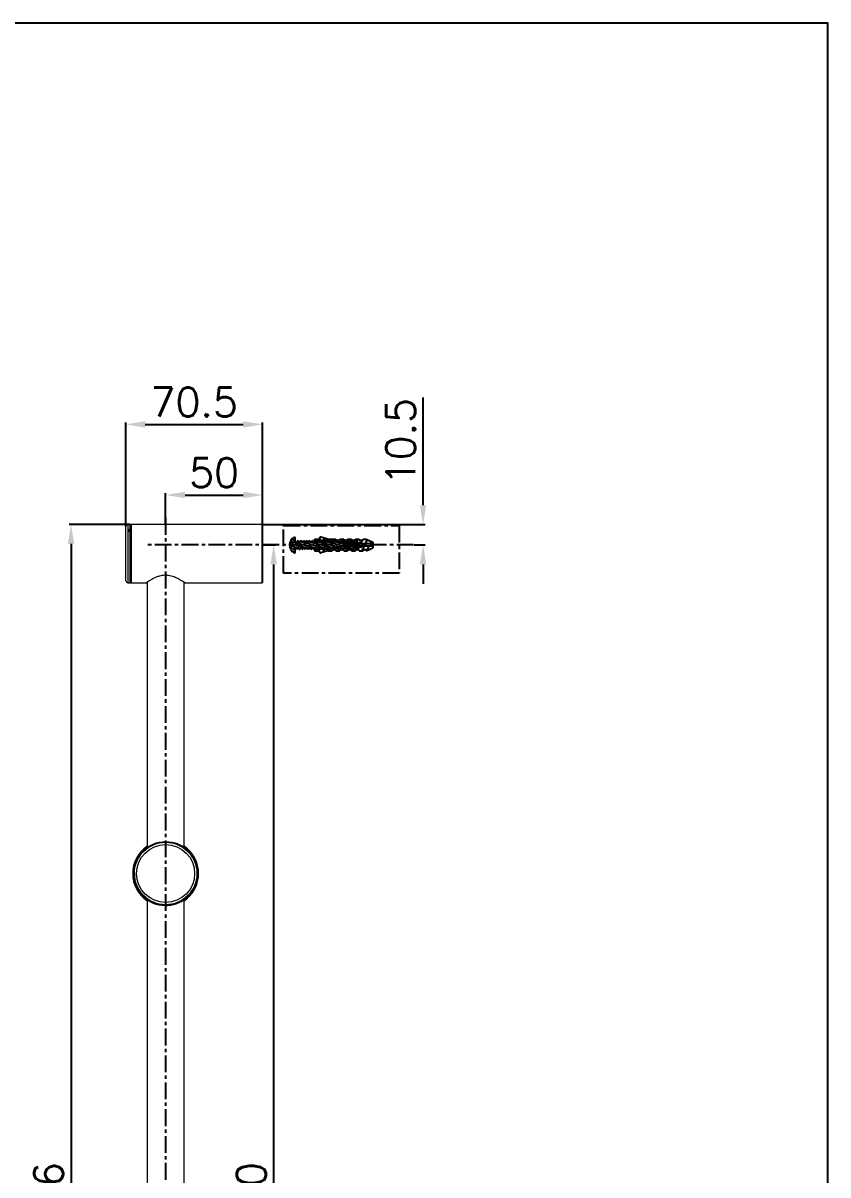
# Model space of a CAD drawing. Extents: x -126 to 714, y -265 to 923.
# Drawn here: x 299 to 714, y 329 to 923 of the extents above; entities that cross this region are included whole.
import ezdxf

# ---------------------------------------------------------------- set-up
doc = ezdxf.new("R2010")
doc.units = 0
doc.header["$LTSCALE"] = 23.1
doc.header["$MEASUREMENT"] = 0
doc.linetypes.add('CENTER', pattern=[0.6, 0.375, -0.075, 0.075, -0.075])
doc.layers.get('0').update_dxf_attribs({"linetype": 'CONTINUOUS'})
doc.layers.get('Defpoints').update_dxf_attribs({"linetype": 'CONTINUOUS'})
doc.styles.get("Standard").update_dxf_attribs({"font": 'txt.shx', "bigfont": 'whgtxt.shx'})
doc.dimstyles.get("Standard").update_dxf_attribs({"dimtxt": 2.5, "dimasz": 0.18, "dimexe": 0.18, "dimexo": 0.0625, "dimgap": 0.09, "dimtad": 0, "dimtih": 1, "dimtoh": 1, "dimdec": 4, "dimzin": 0, "dimdsep": 46, "dimtxsty": 'Standard', "dimcen": 0.09, "dimadec": 0, "dimazin": 0, "dimtp": 0.001, "dimtm": 0.001, "dimtfac": 1, "dimtdec": 4, "dimtofl": 0, "dimtmove": 0, "dimatfit": 0, "dimfxl": 0, "dimtolj": 1, "dimtzin": 0, "dimarcsym": 0})

# ---------------------------------------------------------------- blocks, each defined once
blk = doc.blocks.new('A$C7E6016C0')
at = {"color": 7, "linetype": 'Continuous', "lineweight": 15}
for p, q in [((20.92, 694.71), (20.92, 694.99)), ((23.22, 696), (21.91, 695.99)), ((23.42, 666.2), (23.42, 695.8)), ((91.22, 696), (23.62, 696)), ((91.42, 695.8), (91.42, 681)), ((20.92, 667.01), (20.92, 694.71)), ((23.1, 693.72), (23.22, 693.74)), ((23.22, 692.31), (23.1, 692.33)), ((23.14, 692.38), (23.14, 692.38)), ((23.25, 693.45), (23.15, 693.44)), ((23.25, 692.58), (23.25, 693.45)), ((91.42, 681), (91.42, 666.2)), ((21.91, 666.01), (23.22, 666)), ((23.62, 666), (31.4, 666)), ((31.87, 666.27), (31.87, 529.61)), ((50.97, 529.61), (50.97, 666.3)), ((51.37, 666), (91.22, 666)), ((30.86, 528.28), (30.71, 528.17)), ((31.87, 502.52), (31.87, 115.04)), ((50.97, 115.04), (50.97, 502.51))]:
    blk.add_line(p, q, dxfattribs=at)
at = {"color": 8, "linetype": 'Continuous', "lineweight": 15}
for p, q in [((21.91, 695.99), (21.91, 666.01)), ((23.22, 693.74), (23.22, 696)), ((23.62, 696), (23.62, 666)), ((91.22, 681), (91.22, 696)), ((23.22, 666), (23.22, 692.31)), ((91.22, 666), (91.22, 681)), ((25.12, 516.91), (25.78, 519.89))]:
    blk.add_line(p, q, dxfattribs=at)
at = {"color": 8, "linetype": 'Continuous', "lineweight": 15, "flags": 128}
for points in [[(23.14, 692.38), (23.13, 692.38), (23.12, 692.37), (23.11, 692.35), (23.1, 692.33)], [(23.22, 692.31), (23.22, 692.34), (23.23, 692.35), (23.24, 692.36), (23.24, 692.36)]]:
    blk.add_lwpolyline(points, dxfattribs=at)
at = {"color": 7, "linetype": 'Continuous', "lineweight": 15, "flags": 128}
blk.add_lwpolyline([(23.42, 693.57), (23.42, 693.55), (23.41, 693.53), (23.39, 693.51), (23.37, 693.49), (23.35, 693.48), (23.32, 693.47), (23.29, 693.46), (23.25, 693.45)], dxfattribs=at)
at = {"color": 7, "linetype": 'Continuous', "lineweight": 15}
for radius in [16.5, 16.12, 14.96]:
    blk.add_circle((41.42, 516.07), radius, dxfattribs=at)
for centre, radius, start, end in [((21.92, 694.99), 1, 90.5, 180), ((23.22, 695.8), 0.2, 0, 90.5), ((23.62, 695.8), 0.2, 90, 180), ((91.22, 695.8), 0.2, 0, 90), ((22.44, 693.45), 0.714, 359.16326, 22.55804), ((23.23, 693.55), 0.187, 5.09312, 94.72123), ((22.13, 693.46), 1.13, 359.59658, 14.34653), ((23.24, 692.13), 0.181, 9.17063, 97.25361), ((23.22, 692.16), 0.2, 0, 84.04418), ((21.92, 667.01), 1, 180, 269.5), ((23.22, 666.2), 0.2, 269.5, 0), ((23.62, 666.2), 0.2, 180, 270), ((91.22, 666.2), 0.2, 270, 0), ((41.42, 516.07), 16.99, 124.18957, 235.81043), ((41.42, 516.07), 16.99, 124.18963, 235.81037), ((41.42, 516.07), 16.51, 180, 69.45429), ((41.42, 516.07), 16.51, 123.0487, 180), ((41.42, 516.07), 16.99, 0, 55.81043), ((41.42, 516.07), 16.99, 0, 55.81037), ((41.42, 516.07), 16.33, 177.04711, 238.29667), ((41.42, 516.07), 16.17, 177.04711, 237.89651), ((41.42, 516.07), 16.99, 304.18957, 0), ((41.42, 516.07), 16.99, 304.18963, 0)]:
    blk.add_arc(centre, radius, start, end, dxfattribs=at)
for points, knots in [([(23.1, 692.33), (23.07, 692.34), (22.91, 692.37), (22.65, 692.46), (22.38, 692.66), (22.22, 692.9), (22.2, 693.15), (22.32, 693.37), (22.56, 693.56), (22.84, 693.68), (23.03, 693.71), (23.1, 693.72)], [0, 0, 0, 0, 0.028247, 0.156544, 0.285719, 0.415589, 0.545284, 0.674848, 0.804074, 0.933013, 1, 1, 1, 1]), ([(23.14, 692.38), (23.02, 692.4), (22.79, 692.46), (22.55, 692.62), (22.43, 692.78), (22.43, 692.86), (22.43, 692.89)], [0, 0, 0, 0, 0.2682343, 0.5397576, 0.8062171, 1, 1, 1, 1]), ([(22.82, 692.47), (22.88, 692.49), (23, 692.55), (23.16, 692.57), (23.25, 692.58)], [0, 0, 0, 0, 0.422514, 1, 1, 1, 1]), ([(23.24, 692.36), (23.23, 692.36), (23.2, 692.37), (23.16, 692.38), (23.14, 692.38)], [0, 0, 0, 0, 0.237933, 1, 1, 1, 1]), ([(31.4, 666.02), (31.39, 666.01), (31.33, 665.97), (31.82, 666.31), (32.9, 667.03), (33.94, 667.64), (34.37, 667.88)], [0, 0, 0, 0, 0.053842, 0.40156, 0.751985, 1, 1, 1, 1]), ([(31.4, 666), (31.41, 666), (31.44, 666.01), (31.48, 666.02), (31.51, 666.03), (31.52, 666.04), (31.53, 666.04), (31.53, 666.05), (31.54, 666.05), (31.54, 666.05), (31.55, 666.06), (31.65, 666.13), (32, 666.36), (32.58, 666.74), (33.08, 667.05), (33.29, 667.18)], [0, 0, 0, 0, 0.006056, 0.013376, 0.018586, 0.020856, 0.022459, 0.024303, 0.027409, 0.034757, 0.063998, 0.26373, 0.527319, 0.792928, 1, 1, 1, 1]), ([(34.37, 667.88), (34.65, 668.04), (35.37, 668.43), (36.7, 669.05), (38.6, 669.71), (40.98, 670.12), (43.83, 669.87), (46.53, 668.93), (48.54, 667.87), (49.92, 667.03), (50.9, 666.39), (51.5, 665.97), (51.4, 666.05), (51.37, 666.07)], [0, 0, 0, 0, 0.0513022, 0.127906, 0.2069912, 0.3140064, 0.4212509, 0.5488746, 0.6797561, 0.758103, 0.8390965, 0.9595987, 1, 1, 1, 1]), ([(30.72, 528.41), (31.32, 528.89), (32.49, 529.84), (34.55, 530.96), (36.7, 531.79), (38.84, 532.27), (40.93, 532.46), (42.89, 532.4), (44.75, 532.12), (46.26, 531.71), (47.47, 531.26), (48.44, 530.84), (49.56, 530.25), (50.78, 529.47), (51.92, 528.56), (52.81, 527.73), (53.4, 527.09), (53.72, 526.71), (53.74, 526.67), (53.75, 526.66)], [0, 0, 0, 0, 0.083556, 0.161425, 0.234596, 0.304259, 0.36579, 0.426811, 0.484877, 0.544112, 0.58142, 0.61912, 0.657406, 0.724534, 0.794754, 0.857151, 0.919575, 0.97962, 1, 1, 1, 1]), ([(25.12, 516.91), (25.23, 518), (25.47, 520.18), (26.66, 523.27), (28.36, 526.11), (29.93, 527.64), (30.72, 528.41)], [0, 0, 0, 0, 0.249956, 0.499941, 0.749956, 1, 1, 1, 1]), ([(53.77, 526.63), (53.72, 526.69), (53.67, 526.75), (53.59, 526.8), (53.59, 526.8)], [0, 0, 0, 0, 0.923774, 1, 1, 1, 1]), ([(33.36, 502.05), (33.24, 502.12), (33.07, 502.22), (32.89, 502.33), (32.83, 502.37)], [0, 0, 0, 0, 0.666946, 1, 1, 1, 1]), ([(32.84, 502.18), (32.96, 502.1), (33.14, 501.99), (33.31, 501.89), (33.37, 501.86)], [0, 0, 0, 0, 0.669277, 1, 1, 1, 1]), ([(49.18, 501.79), (49.21, 501.81), (49.32, 501.85), (48.45, 501.36), (46.74, 500.59), (44.46, 499.96), (42.21, 499.72), (39.97, 499.72), (37.24, 500.17), (34.89, 501.03), (33.72, 501.67), (33.37, 501.86)], [0, 0, 0, 0, 0.060974, 0.191535, 0.333753, 0.498225, 0.580299, 0.662312, 0.805098, 0.941367, 1, 1, 1, 1]), ([(51.75, 503.05), (51.75, 503.05), (51.87, 503.13), (51.62, 502.89), (51.11, 502.53), (50.97, 502.43)], [0, 0, 0, 0, 0.012689, 0.731258, 1, 1, 1, 1])]:
    blk.add_open_spline(points, degree=3, knots=knots, dxfattribs=at)
at = {"color": 8, "linetype": 'Continuous', "lineweight": 15}
for points, knots in [([(23.15, 693.44), (23.1, 693.43), (22.94, 693.4), (22.7, 693.31), (22.51, 693.16), (22.41, 693.01), (22.43, 692.92), (22.43, 692.89)], [0, 0, 0, 0, 0.134068, 0.391425, 0.648209, 0.904742, 1, 1, 1, 1]), ([(31.11, 529.11), (31.2, 529.21), (31.31, 529.33), (31.8, 529.66), (31.87, 529.7)], [0, 0, 0, 0, 0.8582502, 1, 1, 1, 1]), ([(30.72, 528.41), (30.78, 528.44), (30.9, 528.52), (31.07, 528.54), (31.16, 528.52), (31.16, 528.51)], [0, 0, 0, 0, 0.476636, 0.975782, 1, 1, 1, 1]), ([(30.87, 528.26), (30.86, 528.28), (30.82, 528.32), (30.75, 528.39), (30.73, 528.4), (30.72, 528.41)], [0, 0, 0, 0, 0.151544, 0.448393, 1, 1, 1, 1]), ([(53.75, 526.66), (53.78, 526.62), (53.85, 526.53), (53.66, 526.72), (53.33, 527.08), (52.97, 527.43), (52.84, 527.55)], [0, 0, 0, 0, 0.1993133, 0.5063749, 0.8276557, 1, 1, 1, 1])]:
    blk.add_open_spline(points, degree=3, knots=knots, dxfattribs=at)
blk = doc.blocks.new('*D138')
at = {"color": 2, "lineweight": -2, "transparency": 16777216}
for p, q in [((353.75, 664.87), (322.49, 664.87)), ((323.49, 654.87), (323.49, -21.12)), ((353.75, -31.12), (322.49, -31.12))]:
    blk.add_line(p, q, dxfattribs=at)
at = {"color": 2, "transparency": 16777216}
for points in [[(321.83, 654.87), (325.16, 654.87), (323.49, 664.87)], [(321.83, -21.12), (325.16, -21.12), (323.49, -31.12)]]:
    blk.add_solid(points, dxfattribs=at)
at = {"layer": 'Defpoints', "color": 0, "transparency": 16777216}
for p in [(354.05, 664.87), (323.49, -31.12), (354.05, -31.12)]:
    blk.add_point(p, dxfattribs=at)
at = {"color": 2, "transparency": 16777216, "insert": (311.99, 316.87), "char_height": 15, "attachment_point": 5, "rotation": 90}
blk.add_mtext('\\A1;696', dxfattribs=at)
blk = doc.blocks.new('*D139')
at = {"color": 2, "lineweight": -2, "transparency": 16777216}
for p, q in [((504.96, 674.87), (504.96, 730.37)), ((422.35, 664.87), (505.96, 664.87)), ((500.33, 654.37), (505.96, 654.37)), ((504.96, 644.37), (504.96, 634.37))]:
    blk.add_line(p, q, dxfattribs=at)
at = {"color": 2, "transparency": 16777216}
for points in [[(503.29, 674.87), (506.63, 674.87), (504.96, 664.87)], [(503.29, 644.37), (506.63, 644.37), (504.96, 654.37)]]:
    blk.add_solid(points, dxfattribs=at)
at = {"layer": 'Defpoints', "color": 0, "transparency": 16777216}
for p in [(422.05, 664.87), (504.96, 664.87), (500.03, 654.37)]:
    blk.add_point(p, dxfattribs=at)
at = {"color": 2, "transparency": 16777216, "insert": (493.46, 707.62), "char_height": 15, "attachment_point": 5, "rotation": 90}
blk.add_mtext('\\A1;10.5', dxfattribs=at)
blk = doc.blocks.new('*D140')
at = {"color": 2, "lineweight": -2, "transparency": 16777216}
for p, q in [((422.55, 654.37), (428.95, 654.37)), ((427.95, -10.63), (427.95, 644.37)), ((422.55, -20.63), (428.95, -20.63))]:
    blk.add_line(p, q, dxfattribs=at)
at = {"color": 2, "transparency": 16777216}
for points in [[(426.29, 644.37), (429.62, 644.37), (427.95, 654.37)], [(426.29, -10.63), (429.62, -10.63), (427.95, -20.63)]]:
    blk.add_solid(points, dxfattribs=at)
at = {"layer": 'Defpoints', "color": 0, "transparency": 16777216}
for p in [(422.25, 654.37), (427.95, 654.37), (422.25, -20.63)]:
    blk.add_point(p, dxfattribs=at)
at = {"color": 2, "transparency": 16777216, "insert": (416.45, 316.87), "char_height": 15, "attachment_point": 5, "rotation": 90}
blk.add_mtext('\\A1;680', dxfattribs=at)
blk = doc.blocks.new('*D141')
at = {"color": 2, "lineweight": -2, "transparency": 16777216}
for p, q in [((351.75, 663.88), (351.75, 717.53)), ((361.75, 716.53), (412.25, 716.53)), ((422.25, 664.97), (422.25, 717.53))]:
    blk.add_line(p, q, dxfattribs=at)
at = {"color": 2, "transparency": 16777216}
for points in [[(361.75, 718.19), (361.75, 714.86), (351.75, 716.53)], [(412.25, 718.19), (412.25, 714.86), (422.25, 716.53)]]:
    blk.add_solid(points, dxfattribs=at)
at = {"layer": 'Defpoints', "color": 0, "transparency": 16777216}
for p in [(422.25, 716.53), (351.75, 663.58), (422.25, 664.67)]:
    blk.add_point(p, dxfattribs=at)
at = {"color": 2, "transparency": 16777216, "insert": (387, 728.03), "char_height": 15, "attachment_point": 5}
blk.add_mtext('\\A1;70.5', dxfattribs=at)
blk = doc.blocks.new('*D142')
at = {"color": 2, "lineweight": -2, "transparency": 16777216}
for p, q in [((372.26, 665.17), (372.26, 681.12)), ((382.26, 680.12), (412.25, 680.12)), ((422.25, 664.97), (422.25, 681.12))]:
    blk.add_line(p, q, dxfattribs=at)
at = {"color": 2, "transparency": 16777216}
for points in [[(382.26, 681.79), (382.26, 678.46), (372.26, 680.12)], [(412.25, 681.79), (412.25, 678.46), (422.25, 680.12)]]:
    blk.add_solid(points, dxfattribs=at)
at = {"layer": 'Defpoints', "color": 0, "transparency": 16777216}
for p in [(422.25, 680.12), (372.26, 664.87), (422.25, 664.67)]:
    blk.add_point(p, dxfattribs=at)
at = {"color": 2, "transparency": 16777216, "insert": (397.25, 691.62), "char_height": 15, "attachment_point": 5}
blk.add_mtext('\\A1;50', dxfattribs=at)

msp = doc.modelspace()

# ---------------------------------------------------------------- linework, layer by layer
at = {"color": 1, "linetype": 'CENTER'}
for p, q in [((372.26, 668.32), (372.26, -83.88)), ((500.03, 654.37), (362.63, 654.37))]:
    msp.add_line(p, q, dxfattribs=at)
at = {"color": 7, "linetype": 'Continuous'}
for p, q in [((436.07, 654.86), (437.97, 654.86)), ((436.07, 653.86), (437.97, 653.86)), ((437.28, 655.56), (436.52, 656.31)), ((437.97, 654.36), (437.28, 655.56)), ((437.28, 653.86), (437.28, 654.86)), ((437.28, 653.17), (437.97, 654.36)), ((437.68, 654.86), (437.68, 653.86)), ((437.97, 654.86), (437.97, 653.86)), ((438.57, 658.36), (439.07, 658.36)), ((440.17, 655.86), (439.07, 655.86)), ((440.17, 655.86), (440.57, 656.66)), ((440.53, 656.62), (440.57, 656.66)), ((440.57, 656.66), (440.81, 655.86)), ((441.67, 655.86), (440.81, 655.86)), ((441.67, 655.86), (442.07, 656.66)), ((442.03, 656.62), (442.07, 656.66)), ((442.07, 656.66), (442.31, 655.86)), ((443.17, 655.86), (442.31, 655.86)), ((443.17, 655.86), (443.57, 656.66)), ((443.53, 656.62), (443.57, 656.66)), ((443.57, 656.66), (443.81, 655.86)), ((444.67, 655.86), (443.81, 655.86)), ((444.67, 655.86), (445.07, 656.66)), ((445.03, 656.62), (445.07, 656.66)), ((445.07, 656.66), (445.31, 655.86)), ((446.17, 655.86), (445.31, 655.86)), ((446.17, 655.86), (446.57, 656.66)), ((446.53, 656.62), (446.57, 656.66)), ((446.57, 656.66), (446.81, 655.86)), ((447.67, 655.86), (446.81, 655.86)), ((447.67, 655.86), (448.07, 656.66)), ((448.03, 656.62), (448.07, 656.66)), ((448.07, 656.66), (448.31, 655.86)), ((449.17, 655.86), (448.31, 655.86)), ((449.07, 657.36), (449.07, 655.86)), ((449.07, 657.36), (451.57, 657.36)), ((457.07, 656.61), (449.07, 656.61)), ((449.17, 655.86), (449.57, 656.66)), ((449.57, 656.66), (449.81, 655.86)), ((450.67, 655.86), (449.81, 655.86)), ((450.67, 655.86), (451.07, 656.66)), ((451.07, 656.66), (451.31, 655.86)), ((452.17, 655.86), (451.31, 655.86)), ((451.57, 657.86), (451.57, 657.36)), ((452.17, 655.86), (452.57, 656.66)), ((455.87, 657.36), (452.2, 658.35)), ((452.57, 656.66), (452.81, 655.86)), ((453.67, 655.86), (452.81, 655.86)), ((453.67, 655.86), (454.07, 656.66)), ((454.07, 656.66), (454.31, 655.86)), ((455.17, 655.86), (454.31, 655.86)), ((455.17, 655.86), (455.57, 656.66)), ((455.57, 656.66), (455.81, 655.86)), ((456.67, 655.86), (455.81, 655.86)), ((455.87, 657.36), (460.07, 657.36)), ((456.67, 655.86), (457.07, 656.66)), ((457.07, 656.66), (457.31, 655.86)), ((463.69, 654.86), (457.07, 656.61)), ((463.69, 653.86), (457.07, 652.11)), ((458.17, 655.86), (457.31, 655.86)), ((458.17, 655.86), (458.57, 656.66)), ((458.57, 656.66), (458.81, 655.86)), ((459.67, 655.86), (458.81, 655.86)), ((459.67, 655.86), (460.07, 656.66)), ((460.07, 657.36), (460.07, 656.86)), ((460.07, 656.86), (462.07, 656.86)), ((460.07, 656.66), (460.31, 655.86)), ((461.17, 655.86), (460.31, 655.86)), ((461.17, 655.86), (461.57, 656.66)), ((461.57, 656.66), (461.81, 655.86)), ((462.67, 655.86), (461.81, 655.86)), ((462.07, 656.86), (462.07, 657.36)), ((462.07, 657.36), (464.07, 657.36)), ((462.67, 655.86), (463.07, 656.66)), ((463.07, 656.66), (463.31, 655.86)), ((464.17, 655.86), (463.31, 655.86)), ((478.57, 654.86), (463.69, 654.86)), ((463.69, 653.86), (478.57, 653.86)), ((464.07, 657.36), (464.07, 656.86)), ((464.07, 656.86), (466.07, 656.86)), ((464.17, 655.86), (464.57, 656.66)), ((464.57, 656.66), (464.81, 655.86)), ((465.67, 655.86), (464.81, 655.86)), ((465.67, 655.86), (466.07, 656.66)), ((466.07, 656.86), (466.07, 657.36)), ((466.07, 657.36), (468.07, 657.36)), ((466.07, 656.66), (466.31, 655.86)), ((467.17, 655.86), (466.31, 655.86)), ((467.17, 655.86), (467.57, 656.66)), ((467.57, 656.66), (467.81, 655.86)), ((468.67, 655.86), (467.81, 655.86)), ((468.07, 657.36), (468.07, 656.86)), ((468.07, 656.86), (470.07, 656.86)), ((468.67, 655.86), (469.07, 656.66)), ((469.07, 656.66), (469.31, 655.86)), ((469.31, 655.86), (469.07, 655.86)), ((470.07, 656.86), (470.07, 657.36)), ((470.07, 657.36), (472.07, 657.36)), ((470.16, 655.82), (470.17, 655.82)), ((470.17, 655.82), (470.57, 656.62)), ((470.81, 655.82), (470.17, 655.82)), ((470.57, 656.62), (470.81, 655.82)), ((472.31, 655.42), (471.89, 655.42)), ((472.07, 657.36), (472.07, 656.86)), ((472.07, 656.86), (474.07, 656.86)), ((472.82, 652.89), (472.5, 653.53)), ((473.06, 653.69), (472.82, 652.89)), ((472.86, 653.69), (473.06, 653.69)), ((473.32, 654.81), (473.35, 654.86)), ((473.71, 654.86), (473.81, 654.53)), ((474.07, 656.86), (474.07, 657.36)), ((474.07, 657.36), (475.57, 657.36)), ((475.57, 657.36), (479.07, 655.86)), ((478.57, 653.86), (478.57, 654.86)), ((479.07, 655.86), (479.07, 652.86)), ((436.52, 652.41), (437.28, 653.17)), ((438.57, 650.36), (439.07, 650.36)), ((440.92, 652.86), (439.07, 652.86)), ((439.82, 652.06), (439.42, 652.86)), ((440.06, 652.86), (439.82, 652.06)), ((441.32, 652.06), (440.92, 652.86)), ((441.56, 652.86), (441.32, 652.06)), ((442.42, 652.86), (441.56, 652.86)), ((442.82, 652.06), (442.42, 652.86)), ((443.06, 652.86), (442.82, 652.06)), ((443.92, 652.86), (443.06, 652.86)), ((444.32, 652.06), (443.92, 652.86)), ((444.56, 652.86), (444.32, 652.06)), ((445.42, 652.86), (444.56, 652.86)), ((445.82, 652.06), (445.42, 652.86)), ((446.06, 652.86), (445.82, 652.06)), ((446.92, 652.86), (446.06, 652.86)), ((447.32, 652.06), (446.92, 652.86)), ((447.56, 652.86), (447.32, 652.06)), ((448.42, 652.86), (447.56, 652.86)), ((448.82, 652.06), (448.42, 652.86)), ((449.06, 652.86), (448.82, 652.06)), ((449.92, 652.86), (449.06, 652.86)), ((449.07, 652.72), (449.07, 651.36)), ((457.07, 652.11), (449.07, 652.11)), ((449.07, 651.36), (451.57, 651.36)), ((450.32, 652.06), (449.92, 652.86)), ((450.56, 652.86), (450.32, 652.06)), ((451.42, 652.86), (450.56, 652.86)), ((451.82, 652.06), (451.42, 652.86)), ((451.57, 650.86), (451.57, 651.36)), ((452.06, 652.86), (451.82, 652.06)), ((452.92, 652.86), (452.06, 652.86)), ((455.87, 651.36), (452.2, 650.38)), ((453.32, 652.06), (452.92, 652.86)), ((453.56, 652.86), (453.32, 652.06)), ((454.42, 652.86), (453.56, 652.86)), ((454.82, 652.06), (454.42, 652.86)), ((455.06, 652.86), (454.82, 652.06)), ((455.92, 652.86), (455.06, 652.86)), ((455.87, 651.36), (458.07, 651.36)), ((456.32, 652.06), (455.92, 652.86)), ((456.56, 652.86), (456.32, 652.06)), ((457.42, 652.86), (456.56, 652.86)), ((457.07, 652.86), (457.07, 652.11)), ((457.82, 652.06), (457.42, 652.86)), ((458.06, 652.86), (457.82, 652.06)), ((458.92, 652.86), (458.06, 652.86)), ((458.07, 651.86), (458.07, 651.36)), ((460.07, 651.86), (458.07, 651.86)), ((459.32, 652.06), (458.92, 652.86)), ((459.56, 652.86), (459.32, 652.06)), ((460.42, 652.86), (459.56, 652.86)), ((460.07, 651.36), (460.07, 651.86)), ((460.07, 651.36), (462.07, 651.36)), ((460.82, 652.06), (460.42, 652.86)), ((461.06, 652.86), (460.82, 652.06)), ((461.92, 652.86), (461.06, 652.86)), ((462.32, 652.06), (461.92, 652.86)), ((462.07, 651.86), (462.07, 651.36)), ((464.07, 651.86), (462.07, 651.86)), ((462.56, 652.86), (462.32, 652.06)), ((463.42, 652.86), (462.56, 652.86)), ((463.82, 652.06), (463.42, 652.86)), ((464.06, 652.86), (463.82, 652.06)), ((464.92, 652.86), (464.06, 652.86)), ((464.07, 651.36), (464.07, 651.86)), ((464.07, 651.36), (466.07, 651.36)), ((465.32, 652.06), (464.92, 652.86)), ((465.56, 652.86), (465.32, 652.06)), ((466.42, 652.86), (465.56, 652.86)), ((466.07, 651.86), (466.07, 651.36)), ((468.07, 651.86), (466.07, 651.86)), ((466.82, 652.06), (466.42, 652.86)), ((467.06, 652.86), (466.82, 652.06)), ((467.92, 652.86), (467.06, 652.86)), ((468.32, 652.06), (467.92, 652.86)), ((468.07, 651.36), (468.07, 651.86)), ((468.07, 651.36), (470.07, 651.36)), ((468.56, 652.86), (468.32, 652.06)), ((469.07, 652.86), (468.56, 652.86)), ((469.42, 652.86), (470.06, 652.86)), ((469.82, 652.06), (469.42, 652.86)), ((470.06, 652.86), (469.82, 652.06)), ((470.07, 651.86), (470.07, 651.36)), ((472.07, 651.86), (470.07, 651.86)), ((471.32, 652.26), (470.92, 653.05)), ((470.94, 653.06), (471.56, 653.06)), ((471.56, 653.06), (471.32, 652.26)), ((472.07, 651.36), (472.07, 651.86)), ((472.07, 651.36), (474.07, 651.36)), ((474.07, 651.86), (474.07, 651.36)), ((475.57, 651.86), (474.07, 651.86)), ((475.57, 651.36), (479.07, 652.86)), ((475.57, 651.36), (475.57, 651.86))]:
    msp.add_line(p, q, dxfattribs=at)
at = {"color": 2, "linetype": 'Continuous'}
for p, q in [((449.06, 652.86), (436.65, 656.18)), ((439.07, 656.73), (437.13, 657.25)), ((440.15, 652.86), (437.51, 653.57)), ((444.6, 652.86), (437.97, 654.64)), ((439.07, 657.92), (438.19, 658.16)), ((440.68, 656.3), (440.42, 656.37)), ((453.56, 652.85), (441.74, 656.01)), ((445.19, 656.28), (444.89, 656.36)), ((458.06, 652.83), (446.24, 656)), ((449.69, 656.27), (449.41, 656.34)), ((462.55, 652.82), (450.73, 655.99)), ((451.51, 657.36), (451.16, 656.61)), ((451.97, 658.35), (451.57, 657.5)), ((454.19, 657.81), (453.63, 656.61)), ((454.2, 656.25), (453.9, 656.33)), ((467.05, 652.81), (455.22, 655.98)), ((456.45, 657.36), (456.1, 656.61)), ((458.92, 657.36), (458.4, 656.26)), ((458.7, 656.24), (458.4, 656.32)), ((470.71, 653.02), (459.72, 655.96)), ((461.15, 656.86), (460.6, 655.68)), ((462.02, 653.42), (461.06, 651.36)), ((461.58, 656.66), (461.57, 656.66)), ((463.86, 657.36), (462.8, 655.1)), ((463.21, 656.22), (462.89, 656.31)), ((464.69, 653.86), (463.76, 651.86)), ((473.03, 653.59), (464.21, 655.95)), ((466.33, 657.36), (465.16, 654.86)), ((466.08, 656.64), (466.07, 656.65)), ((467.16, 653.86), (466.23, 651.86)), ((467.71, 656.21), (467.39, 656.29)), ((468.56, 656.86), (467.63, 654.86)), ((469.63, 653.86), (468.47, 651.36)), ((473.79, 654.58), (468.71, 655.94)), ((471.26, 657.36), (470.1, 654.86)), ((472.1, 653.86), (471.17, 651.86)), ((473.5, 656.86), (472.57, 654.86)), ((474.57, 653.86), (473.4, 651.36)), ((476.1, 657.14), (475.04, 654.86)), ((477.04, 653.86), (475.95, 651.52)), ((478.16, 656.26), (477.51, 654.86)), ((439.07, 651.96), (436.7, 652.59)), ((439.07, 650.77), (437.37, 651.22)), ((441.46, 652.51), (441.04, 652.63)), ((442.85, 652.14), (442.78, 652.16)), ((445.95, 652.5), (445.55, 652.61)), ((447.34, 652.13), (447.28, 652.14)), ((450.45, 652.49), (450.05, 652.59)), ((451.53, 652.11), (451.18, 651.36)), ((451.84, 652.12), (451.79, 652.13)), ((454, 652.11), (453.33, 650.68)), ((454.95, 652.47), (454.56, 652.58)), ((456.47, 652.11), (456.12, 651.36)), ((456.34, 652.1), (456.3, 652.11)), ((459.2, 652.68), (458.82, 651.86)), ((459.44, 652.46), (459.07, 652.56)), ((460.83, 652.09), (460.81, 652.1)), ((463.94, 652.45), (463.58, 652.55)), ((465.33, 652.08), (465.32, 652.08)), ((466.07, 651.53), (466, 651.36)), ((468.44, 652.44), (468.09, 652.53)), ((471.49, 652.81), (470.97, 652.95)), ((479.07, 652.93), (479.03, 652.85))]:
    msp.add_line(p, q, dxfattribs=at)
for p, q in [((439.07, 655.86), (439.07, 658.36)), ((439.07, 650.36), (439.07, 652.86))]:
    msp.add_line(p, q)
msp.add_lwpolyline([(-126.35, -264.5), (713.65, -264.5), (713.65, 923.5), (-126.35, 923.5)], close=True)
at = {"color": 1, "linetype": 'CENTER'}
msp.add_lwpolyline([(433.07, 664.35), (492.63, 664.35), (492.63, 639.87), (433.07, 639.87)], close=True, dxfattribs=at)
msp.add_arc((440.52, 654.36), 4.45, 115.98923, 244.01077)
at = {"color": 7, "linetype": 'Continuous'}
for centre, radius, start, end in [((452.07, 657.86), 0.5, 75, 180), ((469.07, 646.78), 9.08, 73.20788, 90), ((469.07, 661.95), 9.08, 281.87235, 292.1323), ((469.07, 646.78), 9.08, 62.13034, 71.91949), ((469.07, 661.95), 9.08, 294.60255, 303.39849), ((469.07, 646.78), 9.08, 56.60151, 58.59707), ((452.07, 650.86), 0.5, 180, 285), ((469.07, 661.95), 9.08, 270, 281.72248)]:
    msp.add_arc(centre, radius, start, end, dxfattribs=at)
for points in [[(440.53, 656.62), (440.38, 656.33), (440.22, 656.02), (440.14, 655.88)], [(442.03, 656.62), (441.88, 656.33), (441.72, 656.02), (441.64, 655.88)], [(443.53, 656.62), (443.38, 656.33), (443.22, 656.02), (443.14, 655.88)], [(445.03, 656.62), (444.88, 656.33), (444.72, 656.02), (444.64, 655.88)], [(446.53, 656.62), (446.38, 656.33), (446.22, 656.02), (446.14, 655.88)], [(448.03, 656.62), (447.88, 656.33), (447.72, 656.02), (447.64, 655.88)], [(449.53, 656.62), (449.38, 656.33), (449.22, 656.02), (449.14, 655.88)], [(451.03, 656.62), (450.88, 656.33), (450.72, 656.02), (450.64, 655.88)], [(452.53, 656.62), (452.38, 656.33), (452.22, 656.02), (452.14, 655.88)], [(454.03, 656.62), (453.88, 656.33), (453.72, 656.02), (453.64, 655.88)], [(455.53, 656.62), (455.38, 656.33), (455.22, 656.02), (455.14, 655.88)], [(457.03, 656.62), (456.88, 656.33), (456.72, 656.02), (456.64, 655.88)], [(458.35, 656.28), (458.22, 656.02), (458.14, 655.88)], [(439.82, 652.06), (439.87, 652.11), (439.9, 652.19)], [(439.9, 652.19), (440, 652.49), (440.1, 652.81), (440.12, 652.85)], [(440.12, 652.85), (440.12, 652.86)], [(441.32, 652.06), (441.37, 652.11), (441.4, 652.19)], [(441.4, 652.19), (441.5, 652.49), (441.6, 652.81), (441.62, 652.85)], [(441.62, 652.85), (441.62, 652.86)], [(442.82, 652.06), (442.87, 652.11), (442.9, 652.19)], [(442.9, 652.19), (443, 652.49), (443.1, 652.81), (443.12, 652.85)], [(443.12, 652.85), (443.12, 652.86)], [(444.32, 652.06), (444.37, 652.11), (444.4, 652.19)], [(444.4, 652.19), (444.5, 652.49), (444.6, 652.81), (444.62, 652.85)], [(444.62, 652.85), (444.62, 652.86)], [(445.82, 652.06), (445.87, 652.11), (445.9, 652.19)], [(445.9, 652.19), (446, 652.49), (446.1, 652.81), (446.12, 652.85)], [(446.12, 652.85), (446.12, 652.86)], [(447.32, 652.06), (447.37, 652.11), (447.4, 652.19)], [(447.4, 652.19), (447.5, 652.49), (447.6, 652.81), (447.62, 652.85)], [(447.62, 652.85), (447.62, 652.86)], [(448.82, 652.06), (448.87, 652.11), (448.9, 652.19)], [(448.9, 652.19), (449, 652.49), (449.1, 652.81), (449.12, 652.85)], [(449.12, 652.85), (449.12, 652.86)], [(450.32, 652.06), (450.37, 652.11)], [(450.4, 652.19), (450.5, 652.49), (450.6, 652.81), (450.62, 652.85)], [(450.62, 652.85), (450.62, 652.86)], [(451.82, 652.06), (451.87, 652.11)], [(451.9, 652.19), (452, 652.49), (452.1, 652.81), (452.12, 652.85)], [(452.12, 652.85), (452.12, 652.86)], [(453.32, 652.06), (453.37, 652.11)], [(453.4, 652.19), (453.5, 652.49), (453.6, 652.81), (453.62, 652.85)], [(453.62, 652.85), (453.62, 652.86)], [(454.82, 652.06), (454.87, 652.11)], [(454.9, 652.19), (455, 652.49), (455.1, 652.81), (455.12, 652.85)], [(455.12, 652.85), (455.12, 652.86)], [(456.32, 652.06), (456.37, 652.11)], [(456.4, 652.19), (456.5, 652.49), (456.6, 652.81), (456.62, 652.85)], [(456.62, 652.85), (456.62, 652.86)], [(457.82, 652.06), (457.87, 652.11), (457.9, 652.19)], [(458.12, 652.85), (458.12, 652.86)], [(459.32, 652.06), (459.37, 652.11), (459.4, 652.19)], [(460.82, 652.06), (460.87, 652.11), (460.9, 652.19)], [(462.32, 652.06), (462.37, 652.11), (462.4, 652.19)], [(463.82, 652.06), (463.87, 652.11), (463.9, 652.19)], [(465.32, 652.06), (465.37, 652.11), (465.4, 652.19)], [(466.82, 652.06), (466.87, 652.11), (466.9, 652.19)], [(468.32, 652.06), (468.37, 652.11), (468.4, 652.19)], [(469.82, 652.06), (469.87, 652.12), (469.9, 652.19)], [(471.32, 652.26), (471.37, 652.32), (471.4, 652.4)], [(471.56, 653.06), (471.62, 653.1), (471.67, 653.21), (471.68, 653.25)], [(472.82, 652.89), (472.87, 652.95), (472.92, 653.07), (472.93, 653.08)]]:
    msp.add_spline(points, degree=3, dxfattribs=at)

# ---------------------------------------------------------------- block references
msp.add_blockref('A$C7E6016C0', (330.84, -31.13))

# ---------------------------------------------------------------- dimensions: what is measured, and where the dimension line sits
for base, p1, override, picture, middle in [((422.25, 716.53), (351.75, 663.58), {"dimtxt": 15, "dimasz": 10, "dimexe": 1, "dimexo": 0.3, "dimgap": 4, "dimtad": 1, "dimtih": 0, "dimtoh": 0, "dimdec": 1, "dimcen": 0, "dimclrd": 2, "dimclre": 2, "dimclrt": 2, "dimtp": 0.1, "dimtm": 0, "dimtfac": 0.5, "dimtdec": 2, "dimatfit": 3}, '*D141', (387, 716.53)), ((422.25, 680.12), (372.26, 664.87), {"dimtxt": 15, "dimasz": 10, "dimexe": 1, "dimexo": 0.3, "dimgap": 4, "dimtad": 1, "dimtih": 0, "dimtoh": 0, "dimdec": 0, "dimcen": 0, "dimclrd": 2, "dimclre": 2, "dimclrt": 2, "dimtp": 0.1, "dimtm": 0, "dimtfac": 0.5, "dimtdec": 2, "dimatfit": 3}, '*D142', (397.25, 680.12))]:
    dim = msp.add_linear_dim(base=base, p1=p1, p2=(422.25, 664.67), dimstyle='Standard', override=override)
    dim.commit()
    dim.dimension.update_dxf_attribs({"geometry": picture, "text_midpoint": middle, "dimtype": 160})
for base, p1, p2, override, picture, middle in [((504.96, 664.87), (500.03, 654.37), (422.05, 664.87), {"dimtxt": 15, "dimasz": 10, "dimexe": 1, "dimexo": 0.3, "dimgap": 4, "dimtad": 1, "dimtih": 0, "dimtoh": 0, "dimdec": 1, "dimcen": 0, "dimclrd": 2, "dimclre": 2, "dimclrt": 2, "dimtp": 0.1, "dimtm": 0, "dimtfac": 0.5, "dimtdec": 2, "dimatfit": 3}, '*D139', (493.46, 707.62)), ((323.49, -31.12), (354.05, 664.87), (354.05, -31.12), {"dimtxt": 15, "dimasz": 10, "dimexe": 1, "dimexo": 0.3, "dimgap": 4, "dimtad": 1, "dimtih": 0, "dimtoh": 0, "dimdec": 0, "dimcen": 0, "dimclrd": 2, "dimclre": 2, "dimclrt": 2, "dimtp": 0.1, "dimtm": 0, "dimtfac": 0.5, "dimtdec": 2, "dimatfit": 3}, '*D138', (311.99, 316.87))]:
    dim = msp.add_linear_dim(base=base, p1=p1, p2=p2, angle=90, dimstyle='Standard', override=override)
    dim.commit()
    dim.dimension.update_dxf_attribs({"geometry": picture, "text_midpoint": middle})
dim = msp.add_linear_dim(base=(427.95, 654.37), p1=(422.25, -20.63), p2=(422.25, 654.37), angle=90, text='680', dimstyle='Standard', override={"dimtxt": 15, "dimasz": 10, "dimexe": 1, "dimexo": 0.3, "dimgap": 4, "dimtad": 1, "dimtih": 0, "dimtoh": 0, "dimdec": 0, "dimcen": 0, "dimclrd": 2, "dimclre": 2, "dimclrt": 2, "dimtp": 0.1, "dimtm": 0, "dimtfac": 0.5, "dimtdec": 2, "dimatfit": 3})
dim.commit()
dim.dimension.update_dxf_attribs({"geometry": '*D140', "text_midpoint": (416.45, 316.87)})

doc.saveas('drawing.dxf')
